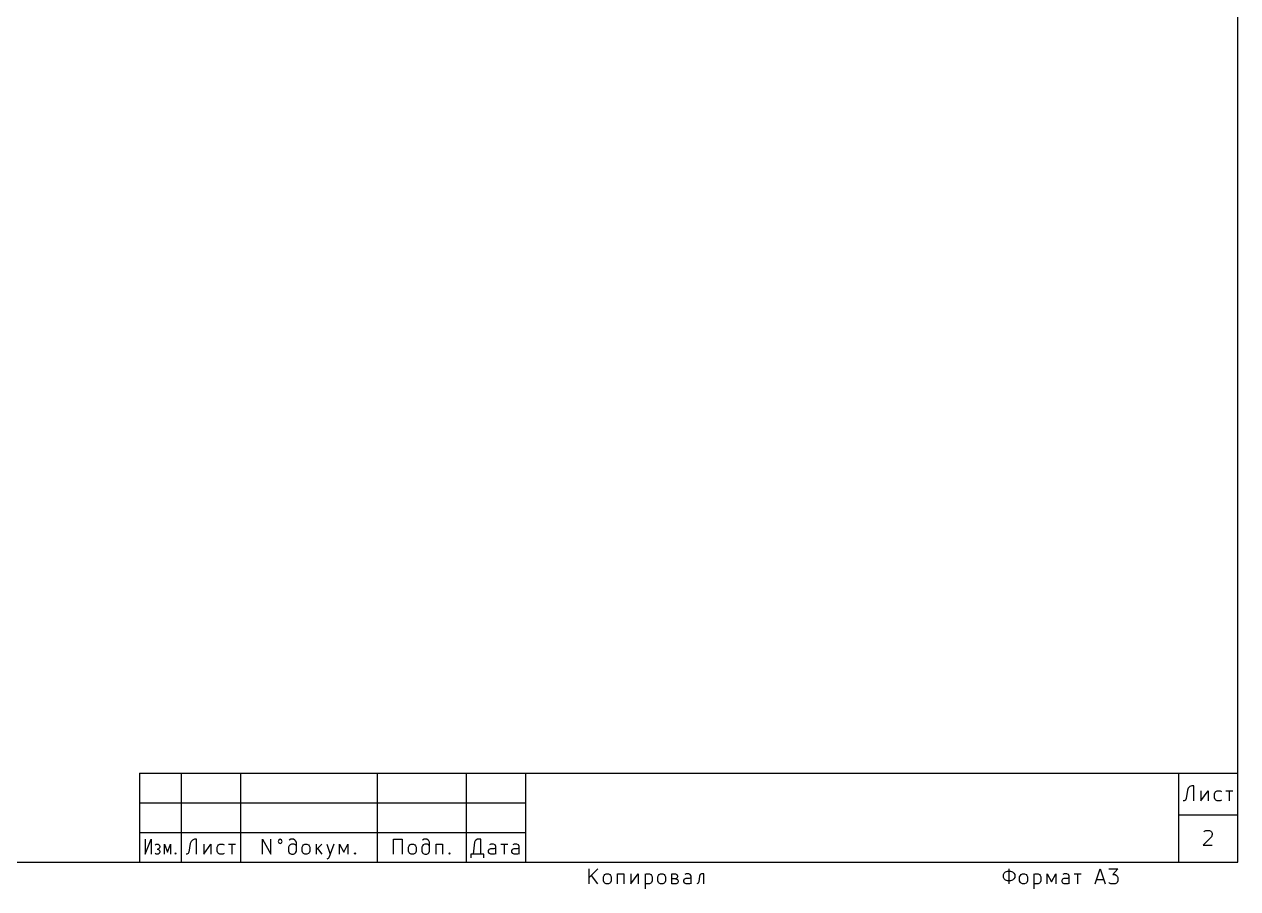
# Model space of a CAD drawing. Extents: x 0.3 to 16.3, y -11.7 to -0.2.
# Drawn here: x 8.29 to 16.34, y -11.67 to -5.93 of the extents above; entities that cross this region are included whole.
import ezdxf

# ---------------------------------------------------------------- set-up
doc = ezdxf.new("R2010")
doc.units = 0
doc.header["$MEASUREMENT"] = 0
doc.layers.add('RED2', color=1, linetype='CONTINUOUS')

msp = doc.modelspace()

# ---------------------------------------------------------------- linework, layer by layer
at = {"layer": 'RED2', "linetype": 'CONTINUOUS'}
for p, q in [((16.3381, -11.4961), (16.3381, -0.1969)), ((9.0547, -10.9056), (9.0547, -11.4961)), ((9.0547, -10.9056), (16.3381, -10.9056)), ((9.3303, -10.9056), (9.3303, -11.4961)), ((9.724, -10.9056), (9.724, -11.4961)), ((10.6295, -10.9056), (10.6295, -11.4961)), ((11.22, -10.9056), (11.22, -11.4961)), ((11.6137, -10.9056), (11.6137, -11.4961)), ((15.9444, -10.9056), (15.9444, -11.4961)), ((16.0054, -11.0181), (15.996, -11.0744)), ((16.0101, -11.004), (16.0054, -11.0181)), ((16.0194, -10.9947), (16.0101, -11.004)), ((16.0335, -10.99), (16.0194, -10.9947)), ((16.0476, -10.99), (16.0335, -10.99)), ((16.0476, -11.0884), (16.0476, -10.99)), ((16.0944, -11.0228), (16.0944, -11.0884)), ((16.0944, -11.0884), (16.1413, -11.0228)), ((16.1413, -11.0228), (16.1413, -11.0884)), ((16.1929, -11.0275), (16.2022, -11.0228)), ((16.2022, -11.0228), (16.221, -11.0228)), ((16.221, -11.0228), (16.2303, -11.0275)), ((16.2585, -11.0228), (16.3053, -11.0228)), ((16.2819, -11.0228), (16.2819, -11.0884)), ((9.0547, -11.1024), (11.6137, -11.1024)), ((15.9819, -11.0884), (15.9773, -11.0884)), ((15.9913, -11.0837), (15.9819, -11.0884)), ((15.996, -11.0744), (15.9913, -11.0837)), ((16.1835, -11.0415), (16.1882, -11.0322)), ((16.1835, -11.0697), (16.1835, -11.0415)), ((16.1882, -11.079), (16.1835, -11.0697)), ((16.1882, -11.0322), (16.1929, -11.0275)), ((16.1929, -11.0837), (16.1882, -11.079)), ((16.2022, -11.0884), (16.1929, -11.0837)), ((16.221, -11.0884), (16.2022, -11.0884)), ((16.2303, -11.0837), (16.221, -11.0884)), ((15.9444, -11.1812), (16.3381, -11.1812)), ((9.0547, -11.2993), (11.6137, -11.2993)), ((9.0909, -11.3443), (9.0909, -11.4427)), ((9.0909, -11.4427), (9.1315, -11.3443)), ((9.1315, -11.3443), (9.1315, -11.4427)), ((9.4193, -11.3443), (9.4053, -11.349)), ((9.4334, -11.3443), (9.4193, -11.3443)), ((9.4334, -11.4427), (9.4334, -11.3443)), ((9.8697, -11.4427), (9.8697, -11.3443)), ((9.8697, -11.3443), (9.926, -11.4427)), ((9.926, -11.4427), (9.926, -11.3443)), ((9.9869, -11.3443), (9.9775, -11.349)), ((9.9963, -11.349), (9.9869, -11.3443)), ((10.0572, -11.3443), (10.0478, -11.349)), ((10.076, -11.3443), (10.0572, -11.3443)), ((10.0853, -11.349), (10.076, -11.3443)), ((10.7396, -11.4427), (10.7396, -11.3443)), ((10.7396, -11.3443), (10.7959, -11.3443)), ((10.7959, -11.3443), (10.7959, -11.4427)), ((10.9412, -11.3443), (10.9318, -11.349)), ((10.9599, -11.3443), (10.9412, -11.3443)), ((10.9693, -11.349), (10.9599, -11.3443)), ((11.295, -11.3443), (11.2857, -11.349)), ((11.3185, -11.3443), (11.295, -11.3443)), ((11.3185, -11.4427), (11.3185, -11.3443)), ((16.1647, -11.3274), (16.1085, -11.3837)), ((16.1132, -11.2946), (16.1179, -11.2899)), ((16.1179, -11.2899), (16.1272, -11.2853)), ((16.1272, -11.2853), (16.1507, -11.2853)), ((16.1507, -11.2853), (16.16, -11.2899)), ((16.16, -11.2899), (16.1647, -11.2946)), ((16.1647, -11.2946), (16.1694, -11.304)), ((16.1694, -11.3134), (16.1647, -11.3274)), ((16.1694, -11.304), (16.1694, -11.3134)), ((9.1586, -11.3818), (9.1654, -11.3771)), ((9.1654, -11.3771), (9.1789, -11.3771)), ((9.1722, -11.4099), (9.1789, -11.4099)), ((9.1789, -11.3771), (9.1857, -11.3818)), ((9.1857, -11.4052), (9.1789, -11.4099)), ((9.1789, -11.4099), (9.1857, -11.4146)), ((9.1857, -11.3818), (9.1891, -11.3912)), ((9.1891, -11.3959), (9.1857, -11.4052)), ((9.1857, -11.4146), (9.1891, -11.424)), ((9.1891, -11.3912), (9.1891, -11.3959)), ((9.1891, -11.424), (9.1891, -11.4287)), ((9.2196, -11.4427), (9.2196, -11.3771)), ((9.2196, -11.3771), (9.2399, -11.4287)), ((9.2399, -11.4287), (9.2602, -11.3771)), ((9.2602, -11.3771), (9.2602, -11.4427)), ((9.3912, -11.3724), (9.3818, -11.4287)), ((9.3959, -11.3584), (9.3912, -11.3724)), ((9.4053, -11.349), (9.3959, -11.3584)), ((9.4803, -11.3771), (9.4803, -11.4427)), ((9.4803, -11.4427), (9.5271, -11.3771)), ((9.5271, -11.3771), (9.5271, -11.4427)), ((9.5693, -11.3959), (9.574, -11.3865)), ((9.5693, -11.424), (9.5693, -11.3959)), ((9.574, -11.4334), (9.5693, -11.424)), ((9.574, -11.3865), (9.5787, -11.3818)), ((9.5787, -11.3818), (9.5881, -11.3771)), ((9.5881, -11.3771), (9.6068, -11.3771)), ((9.6068, -11.3771), (9.6162, -11.3818)), ((9.6443, -11.3771), (9.6912, -11.3771)), ((9.6677, -11.3771), (9.6677, -11.4427)), ((9.9775, -11.349), (9.9729, -11.3584)), ((9.9729, -11.3584), (9.9775, -11.3678)), ((9.9775, -11.3678), (9.9869, -11.3724)), ((9.9869, -11.3724), (9.9963, -11.3678)), ((10.001, -11.3584), (9.9963, -11.349)), ((9.9963, -11.3678), (10.001, -11.3584)), ((10.0478, -11.3865), (10.0432, -11.3959)), ((10.0432, -11.3959), (10.0432, -11.424)), ((10.0432, -11.424), (10.0478, -11.4334)), ((10.0525, -11.3818), (10.0478, -11.3865)), ((10.0619, -11.3771), (10.0525, -11.3818)), ((10.0806, -11.3771), (10.0619, -11.3771)), ((10.09, -11.3818), (10.0806, -11.3771)), ((10.09, -11.3537), (10.0853, -11.349)), ((10.0947, -11.3631), (10.09, -11.3537)), ((10.0947, -11.3865), (10.09, -11.3818)), ((10.09, -11.4334), (10.0947, -11.424)), ((10.0947, -11.424), (10.0947, -11.3631)), ((10.1322, -11.3959), (10.1369, -11.3865)), ((10.1322, -11.424), (10.1322, -11.3959)), ((10.1369, -11.4334), (10.1322, -11.424)), ((10.1369, -11.3865), (10.1416, -11.3818)), ((10.1416, -11.3818), (10.151, -11.3771)), ((10.151, -11.3771), (10.165, -11.3771)), ((10.165, -11.3771), (10.1744, -11.3818)), ((10.1744, -11.3818), (10.1791, -11.3865)), ((10.1791, -11.3865), (10.1838, -11.3959)), ((10.1838, -11.424), (10.1791, -11.4334)), ((10.1838, -11.3959), (10.1838, -11.424)), ((10.2259, -11.3771), (10.2259, -11.4427)), ((10.2634, -11.3771), (10.2259, -11.4146)), ((10.2353, -11.4052), (10.2634, -11.4427)), ((10.2962, -11.3771), (10.3197, -11.4427)), ((10.3431, -11.3771), (10.3197, -11.4427)), ((10.3806, -11.4427), (10.3806, -11.3771)), ((10.3806, -11.3771), (10.4087, -11.4287)), ((10.4087, -11.4287), (10.4369, -11.3771)), ((10.4369, -11.3771), (10.4369, -11.4427)), ((10.8381, -11.3959), (10.8427, -11.3865)), ((10.8381, -11.424), (10.8381, -11.3959)), ((10.8427, -11.4334), (10.8381, -11.424)), ((10.8427, -11.3865), (10.8474, -11.3818)), ((10.8474, -11.3818), (10.8568, -11.3771)), ((10.8568, -11.3771), (10.8709, -11.3771)), ((10.8709, -11.3771), (10.8802, -11.3818)), ((10.8802, -11.3818), (10.8849, -11.3865)), ((10.8849, -11.3865), (10.8896, -11.3959)), ((10.8896, -11.424), (10.8849, -11.4334)), ((10.8896, -11.3959), (10.8896, -11.424)), ((10.9318, -11.3865), (10.9271, -11.3959)), ((10.9271, -11.3959), (10.9271, -11.424)), ((10.9271, -11.424), (10.9318, -11.4334)), ((10.9365, -11.3818), (10.9318, -11.3865)), ((10.9459, -11.3771), (10.9365, -11.3818)), ((10.9646, -11.3771), (10.9459, -11.3771)), ((10.974, -11.3818), (10.9646, -11.3771)), ((10.974, -11.3537), (10.9693, -11.349)), ((10.9787, -11.3631), (10.974, -11.3537)), ((10.9787, -11.3865), (10.974, -11.3818)), ((10.974, -11.4334), (10.9787, -11.424)), ((10.9787, -11.424), (10.9787, -11.3631)), ((11.0208, -11.4427), (11.0208, -11.3771)), ((11.0208, -11.3771), (11.063, -11.3771)), ((11.063, -11.3771), (11.063, -11.4427)), ((11.2763, -11.3631), (11.2669, -11.4427)), ((11.281, -11.3537), (11.2763, -11.3631)), ((11.2857, -11.349), (11.281, -11.3537)), ((11.37, -11.4193), (11.3747, -11.4099)), ((11.37, -11.4287), (11.37, -11.4193)), ((11.3841, -11.3771), (11.3747, -11.3818)), ((11.3747, -11.4099), (11.3841, -11.4052)), ((11.4028, -11.3771), (11.3841, -11.3771)), ((11.3841, -11.4052), (11.4075, -11.4052)), ((11.4122, -11.3818), (11.4028, -11.3771)), ((11.4075, -11.4052), (11.4169, -11.4006)), ((11.4169, -11.3912), (11.4122, -11.3818)), ((11.4169, -11.4427), (11.4169, -11.3912)), ((11.4497, -11.3771), (11.4966, -11.3771)), ((11.4731, -11.3771), (11.4731, -11.4427)), ((11.5247, -11.4193), (11.5294, -11.4099)), ((11.5247, -11.4287), (11.5247, -11.4193)), ((11.5387, -11.3771), (11.5294, -11.3818)), ((11.5294, -11.4099), (11.5387, -11.4052)), ((11.5575, -11.3771), (11.5387, -11.3771)), ((11.5387, -11.4052), (11.5622, -11.4052)), ((11.5669, -11.3818), (11.5575, -11.3771)), ((11.5622, -11.4052), (11.5716, -11.4006)), ((11.5716, -11.3912), (11.5669, -11.3818)), ((11.5716, -11.4427), (11.5716, -11.3912)), ((16.1085, -11.3837), (16.1694, -11.3837)), ((0.7874, -11.4961), (16.3381, -11.4961)), ((9.1654, -11.4427), (9.1586, -11.4381)), ((9.1789, -11.4427), (9.1654, -11.4427)), ((9.1857, -11.4381), (9.1789, -11.4427)), ((9.1891, -11.4287), (9.1857, -11.4381)), ((9.2906, -11.4381), (9.294, -11.4334)), ((9.294, -11.4427), (9.2906, -11.4381)), ((9.294, -11.4334), (9.2974, -11.4381)), ((9.294, -11.4334), (9.294, -11.4427)), ((9.2974, -11.4381), (9.294, -11.4427)), ((9.3678, -11.4427), (9.3631, -11.4427)), ((9.3771, -11.4381), (9.3678, -11.4427)), ((9.3818, -11.4287), (9.3771, -11.4381)), ((9.5787, -11.4381), (9.574, -11.4334)), ((9.5881, -11.4427), (9.5787, -11.4381)), ((9.6068, -11.4427), (9.5881, -11.4427)), ((9.6162, -11.4381), (9.6068, -11.4427)), ((10.0478, -11.4334), (10.0525, -11.4381)), ((10.0525, -11.4381), (10.0619, -11.4427)), ((10.0619, -11.4427), (10.076, -11.4427)), ((10.076, -11.4427), (10.0853, -11.4381)), ((10.0853, -11.4381), (10.09, -11.4334)), ((10.1416, -11.4381), (10.1369, -11.4334)), ((10.151, -11.4427), (10.1416, -11.4381)), ((10.165, -11.4427), (10.151, -11.4427)), ((10.1744, -11.4381), (10.165, -11.4427)), ((10.1791, -11.4334), (10.1744, -11.4381)), ((10.3056, -11.4709), (10.2962, -11.4756)), ((10.3103, -11.4662), (10.3056, -11.4709)), ((10.3197, -11.4427), (10.3103, -11.4662)), ((10.479, -11.4381), (10.4837, -11.4334)), ((10.4837, -11.4427), (10.479, -11.4381)), ((10.4837, -11.4334), (10.4884, -11.4381)), ((10.4837, -11.4334), (10.4837, -11.4427)), ((10.4884, -11.4381), (10.4837, -11.4427)), ((10.8474, -11.4381), (10.8427, -11.4334)), ((10.8568, -11.4427), (10.8474, -11.4381)), ((10.8709, -11.4427), (10.8568, -11.4427)), ((10.8802, -11.4381), (10.8709, -11.4427)), ((10.8849, -11.4334), (10.8802, -11.4381)), ((10.9318, -11.4334), (10.9365, -11.4381)), ((10.9365, -11.4381), (10.9459, -11.4427)), ((10.9459, -11.4427), (10.9599, -11.4427)), ((10.9599, -11.4427), (10.9693, -11.4381)), ((10.9693, -11.4381), (10.974, -11.4334)), ((11.1052, -11.4381), (11.1099, -11.4334)), ((11.1099, -11.4427), (11.1052, -11.4381)), ((11.1099, -11.4334), (11.1146, -11.4381)), ((11.1099, -11.4334), (11.1099, -11.4427)), ((11.1146, -11.4381), (11.1099, -11.4427)), ((11.3372, -11.4427), (11.2528, -11.4427)), ((11.2528, -11.4427), (11.2528, -11.4662)), ((11.3372, -11.4662), (11.3372, -11.4427)), ((11.3747, -11.4381), (11.37, -11.4287)), ((11.3841, -11.4427), (11.3747, -11.4381)), ((11.4075, -11.4427), (11.3841, -11.4427)), ((11.4169, -11.4381), (11.4075, -11.4427)), ((11.5294, -11.4381), (11.5247, -11.4287)), ((11.5387, -11.4427), (11.5294, -11.4381)), ((11.5622, -11.4427), (11.5387, -11.4427)), ((11.5716, -11.4381), (11.5622, -11.4427)), ((12.0373, -11.6396), (12.0373, -11.5412)), ((12.0936, -11.5412), (12.0373, -11.5974)), ((12.0936, -11.6396), (12.0514, -11.5834)), ((12.1311, -11.5927), (12.1358, -11.5834)), ((12.1358, -11.5834), (12.1405, -11.5787)), ((12.1405, -11.5787), (12.1498, -11.574)), ((12.1498, -11.574), (12.1639, -11.574)), ((12.1639, -11.574), (12.1733, -11.5787)), ((12.1733, -11.5787), (12.178, -11.5834)), ((12.178, -11.5834), (12.1826, -11.5927)), ((12.2248, -11.6396), (12.2248, -11.574)), ((12.2248, -11.574), (12.267, -11.574)), ((12.267, -11.574), (12.267, -11.6396)), ((12.3139, -11.574), (12.3139, -11.6396)), ((12.3139, -11.6396), (12.3607, -11.574)), ((12.3607, -11.574), (12.3607, -11.6396)), ((12.4076, -11.574), (12.4076, -11.6724)), ((12.4076, -11.5787), (12.417, -11.574)), ((12.417, -11.574), (12.4357, -11.574)), ((12.4357, -11.574), (12.4451, -11.5787)), ((12.4451, -11.5787), (12.4498, -11.5834)), ((12.4498, -11.5834), (12.4545, -11.5927)), ((12.492, -11.5927), (12.4967, -11.5834)), ((12.4967, -11.5834), (12.5014, -11.5787)), ((12.5014, -11.5787), (12.5107, -11.574)), ((12.5107, -11.574), (12.5248, -11.574)), ((12.5248, -11.574), (12.5342, -11.5787)), ((12.5342, -11.5787), (12.5388, -11.5834)), ((12.5388, -11.5834), (12.5435, -11.5927)), ((12.5857, -11.6396), (12.5857, -11.574)), ((12.5857, -11.574), (12.6091, -11.574)), ((12.6091, -11.574), (12.6185, -11.5787)), ((12.6185, -11.5787), (12.6232, -11.588)), ((12.6232, -11.588), (12.6232, -11.5927)), ((12.6795, -11.574), (12.6701, -11.5787)), ((12.6982, -11.574), (12.6795, -11.574)), ((12.7076, -11.5787), (12.6982, -11.574)), ((12.7123, -11.588), (12.7076, -11.5787)), ((12.7123, -11.6396), (12.7123, -11.588)), ((12.7685, -11.588), (12.7638, -11.6255)), ((12.7732, -11.5787), (12.7685, -11.588)), ((12.7826, -11.574), (12.7732, -11.5787)), ((12.7966, -11.574), (12.7826, -11.574)), ((12.7966, -11.6396), (12.7966, -11.574)), ((14.7839, -11.5787), (14.7886, -11.5693)), ((14.7839, -11.5974), (14.7839, -11.5787)), ((14.7886, -11.5693), (14.7979, -11.5599)), ((14.7979, -11.5599), (14.812, -11.5552)), ((14.812, -11.5552), (14.8307, -11.5552)), ((14.8214, -11.6396), (14.8214, -11.5412)), ((14.8307, -11.5552), (14.8448, -11.5599)), ((14.8448, -11.5599), (14.8542, -11.5693)), ((14.8542, -11.5693), (14.8589, -11.5787)), ((14.8589, -11.5787), (14.8589, -11.5974)), ((14.8917, -11.5927), (14.8964, -11.5834)), ((14.8964, -11.5834), (14.901, -11.5787)), ((14.901, -11.5787), (14.9104, -11.574)), ((14.9104, -11.574), (14.9245, -11.574)), ((14.9245, -11.574), (14.9339, -11.5787)), ((14.9339, -11.5787), (14.9385, -11.5834)), ((14.9385, -11.5834), (14.9432, -11.5927)), ((14.9854, -11.574), (14.9854, -11.6724)), ((14.9854, -11.5787), (14.9948, -11.574)), ((14.9948, -11.574), (15.0135, -11.574)), ((15.0135, -11.574), (15.0229, -11.5787)), ((15.0229, -11.5787), (15.0276, -11.5834)), ((15.0276, -11.5834), (15.0323, -11.5927)), ((15.0745, -11.6396), (15.0745, -11.574)), ((15.0745, -11.574), (15.1026, -11.6255)), ((15.1026, -11.6255), (15.1307, -11.574)), ((15.1307, -11.574), (15.1307, -11.6396)), ((15.1869, -11.574), (15.1776, -11.5787)), ((15.2057, -11.574), (15.1869, -11.574)), ((15.2151, -11.5787), (15.2057, -11.574)), ((15.2198, -11.588), (15.2151, -11.5787)), ((15.2198, -11.6396), (15.2198, -11.588)), ((15.2526, -11.574), (15.2994, -11.574)), ((15.276, -11.574), (15.276, -11.6396)), ((15.3932, -11.6396), (15.426, -11.5412)), ((15.426, -11.5412), (15.4588, -11.6396)), ((15.4822, -11.5412), (15.5432, -11.5412)), ((15.5432, -11.5412), (15.5104, -11.5787)), ((15.5104, -11.5787), (15.5244, -11.5787)), ((15.5244, -11.5787), (15.5338, -11.5834)), ((15.5338, -11.5834), (15.5385, -11.588)), ((15.5385, -11.588), (15.5432, -11.5974)), ((12.1311, -11.6208), (12.1311, -11.5927)), ((12.1358, -11.6302), (12.1311, -11.6208)), ((12.1405, -11.6349), (12.1358, -11.6302)), ((12.1498, -11.6396), (12.1405, -11.6349)), ((12.1639, -11.6396), (12.1498, -11.6396)), ((12.1733, -11.6349), (12.1639, -11.6396)), ((12.178, -11.6302), (12.1733, -11.6349)), ((12.1826, -11.6208), (12.178, -11.6302)), ((12.1826, -11.5927), (12.1826, -11.6208)), ((12.417, -11.6396), (12.4076, -11.6349)), ((12.4357, -11.6396), (12.417, -11.6396)), ((12.4451, -11.6349), (12.4357, -11.6396)), ((12.4498, -11.6302), (12.4451, -11.6349)), ((12.4545, -11.6208), (12.4498, -11.6302)), ((12.4545, -11.5927), (12.4545, -11.6208)), ((12.492, -11.6208), (12.492, -11.5927)), ((12.4967, -11.6302), (12.492, -11.6208)), ((12.5014, -11.6349), (12.4967, -11.6302)), ((12.5107, -11.6396), (12.5014, -11.6349)), ((12.5248, -11.6396), (12.5107, -11.6396)), ((12.5342, -11.6349), (12.5248, -11.6396)), ((12.5388, -11.6302), (12.5342, -11.6349)), ((12.5435, -11.6208), (12.5388, -11.6302)), ((12.5435, -11.5927), (12.5435, -11.6208)), ((12.6091, -11.6068), (12.5857, -11.6068)), ((12.6138, -11.6396), (12.5857, -11.6396)), ((12.6185, -11.6021), (12.6091, -11.6068)), ((12.6091, -11.6068), (12.6232, -11.6115)), ((12.6232, -11.6349), (12.6138, -11.6396)), ((12.6232, -11.5927), (12.6185, -11.6021)), ((12.6232, -11.6115), (12.6279, -11.6208)), ((12.6279, -11.6255), (12.6232, -11.6349)), ((12.6279, -11.6208), (12.6279, -11.6255)), ((12.6654, -11.6162), (12.6701, -11.6068)), ((12.6654, -11.6255), (12.6654, -11.6162)), ((12.6701, -11.6349), (12.6654, -11.6255)), ((12.6701, -11.6068), (12.6795, -11.6021)), ((12.6795, -11.6396), (12.6701, -11.6349)), ((12.6795, -11.6021), (12.7029, -11.6021)), ((12.7029, -11.6396), (12.6795, -11.6396)), ((12.7029, -11.6021), (12.7123, -11.5974)), ((12.7123, -11.6349), (12.7029, -11.6396)), ((12.7591, -11.6349), (12.7498, -11.6396)), ((12.7638, -11.6255), (12.7591, -11.6349)), ((14.7886, -11.6068), (14.7839, -11.5974)), ((14.7979, -11.6162), (14.7886, -11.6068)), ((14.812, -11.6208), (14.7979, -11.6162)), ((14.8307, -11.6208), (14.812, -11.6208)), ((14.8448, -11.6162), (14.8307, -11.6208)), ((14.8542, -11.6068), (14.8448, -11.6162)), ((14.8589, -11.5974), (14.8542, -11.6068)), ((14.8917, -11.6208), (14.8917, -11.5927)), ((14.8964, -11.6302), (14.8917, -11.6208)), ((14.901, -11.6349), (14.8964, -11.6302)), ((14.9104, -11.6396), (14.901, -11.6349)), ((14.9245, -11.6396), (14.9104, -11.6396)), ((14.9339, -11.6349), (14.9245, -11.6396)), ((14.9385, -11.6302), (14.9339, -11.6349)), ((14.9432, -11.6208), (14.9385, -11.6302)), ((14.9432, -11.5927), (14.9432, -11.6208)), ((14.9948, -11.6396), (14.9854, -11.6349)), ((15.0135, -11.6396), (14.9948, -11.6396)), ((15.0229, -11.6349), (15.0135, -11.6396)), ((15.0276, -11.6302), (15.0229, -11.6349)), ((15.0323, -11.6208), (15.0276, -11.6302)), ((15.0323, -11.5927), (15.0323, -11.6208)), ((15.1729, -11.6162), (15.1776, -11.6068)), ((15.1729, -11.6255), (15.1729, -11.6162)), ((15.1776, -11.6349), (15.1729, -11.6255)), ((15.1776, -11.6068), (15.1869, -11.6021)), ((15.1869, -11.6396), (15.1776, -11.6349)), ((15.1869, -11.6021), (15.2104, -11.6021)), ((15.2104, -11.6396), (15.1869, -11.6396)), ((15.2104, -11.6021), (15.2198, -11.5974)), ((15.2198, -11.6349), (15.2104, -11.6396)), ((15.4025, -11.6115), (15.4494, -11.6115)), ((15.4869, -11.6349), (15.4822, -11.6302)), ((15.4963, -11.6396), (15.4869, -11.6349)), ((15.5244, -11.6396), (15.4963, -11.6396)), ((15.5338, -11.6349), (15.5244, -11.6396)), ((15.5385, -11.6302), (15.5338, -11.6349)), ((15.5432, -11.6208), (15.5385, -11.6302)), ((15.5432, -11.5974), (15.5432, -11.6208))]:
    msp.add_line(p, q, dxfattribs=at)

doc.saveas('drawing.dxf')
